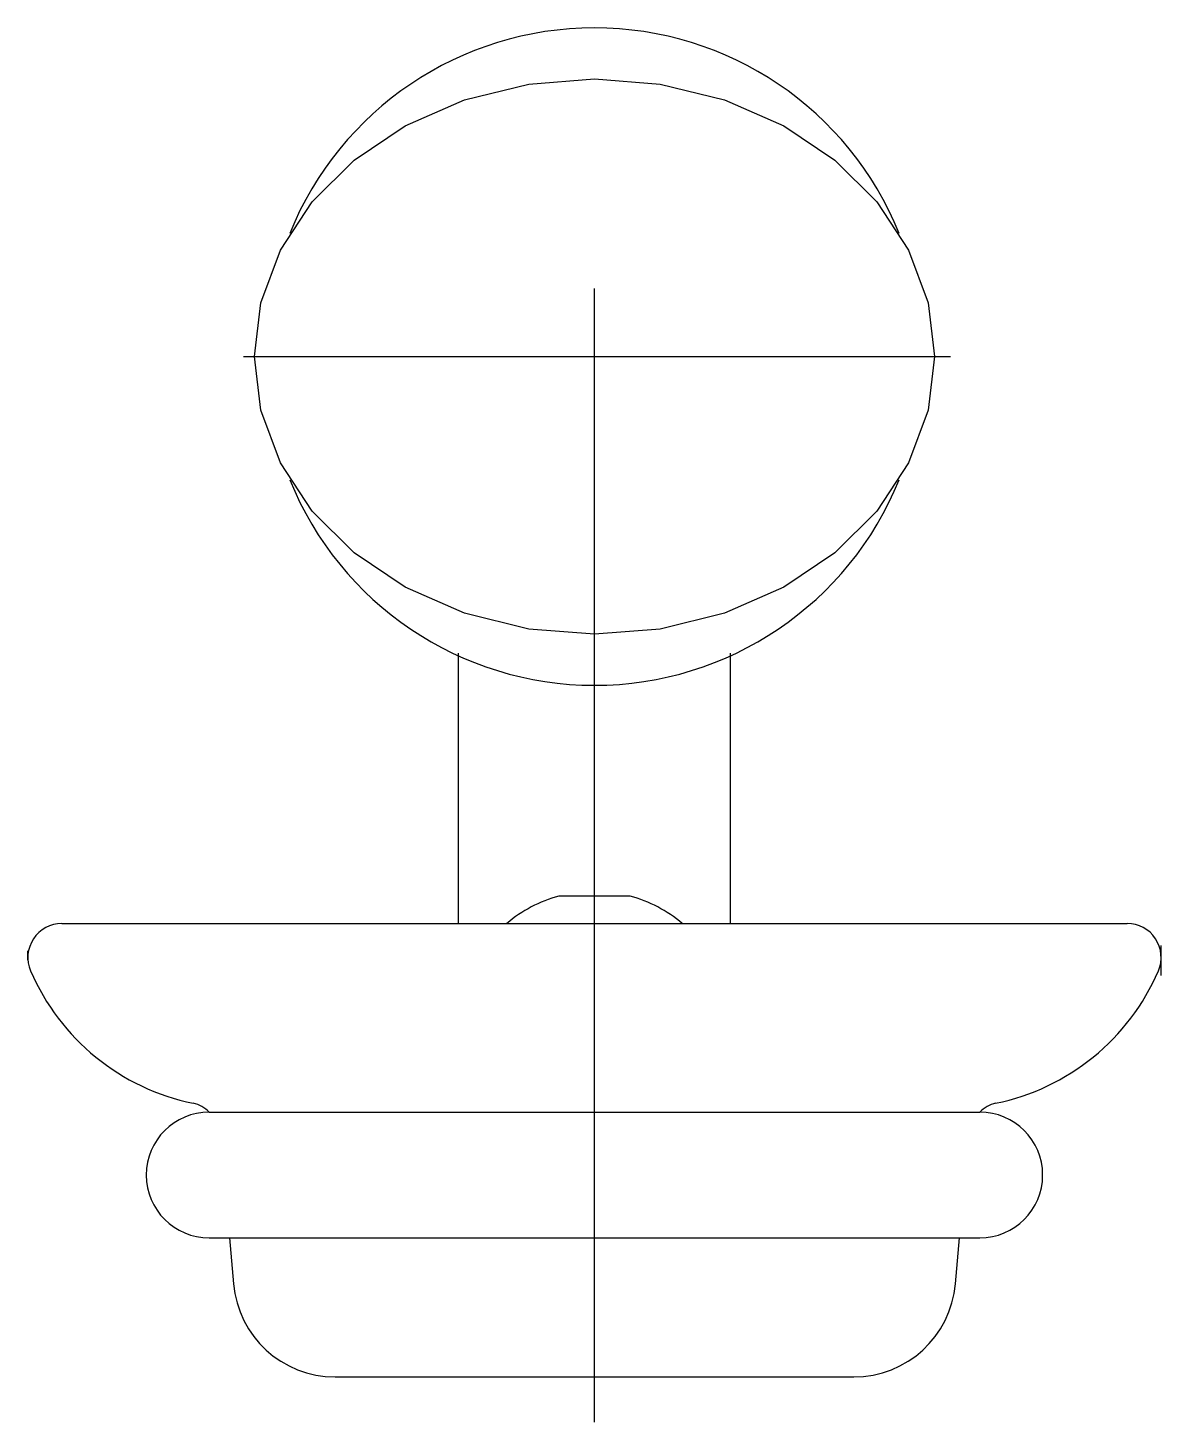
# Model space of a CAD drawing. Extents: x -0.789 to -0.689, y 402.086 to 402.209.
import ezdxf

# ---------------------------------------------------------------- set-up
doc = ezdxf.new("R2010")
doc.units = 0
doc.header["$LTSCALE"] = 0.2
doc.header["$MEASUREMENT"] = 0
doc.linetypes.add('AXES', pattern=[0.54, 0.3, -0.08, 0.08, -0.08])
doc.linetypes.add('CONTINU', pattern=[0])
doc.layers.get('0').update_dxf_attribs({"linetype": 'CONTINUOUS'})
doc.layers.add('DECA_EIXOS', color=5, linetype='AXES')

msp = doc.modelspace()

# ---------------------------------------------------------------- linework, layer by layer
at = {"linetype": 'CONTINU'}
for points in [[(-0.712, 402.19102, 0.674352), (-0.76577, 402.19102)], [(-0.76577, 402.16929, 0.674346), (-0.712, 402.16929)], [(-0.74203, 402.13256, 0.109305), (-0.74662, 402.13015)], [(-0.73114, 402.13015, 0.109305), (-0.73573, 402.13256)], [(-0.78588, 402.13015, 0.539194), (-0.78863, 402.12596)], [(-0.68913, 402.12597, 0.539197), (-0.69189, 402.13015)], [(-0.78863, 402.12596, 0.245322), (-0.77428, 402.11429)], [(-0.70349, 402.11429, 0.245384), (-0.68913, 402.12597)], [(-0.77288, 402.11351, 1), (-0.77288, 402.10241)], [(-0.77288, 402.11351, 0.14197), (-0.77428, 402.11429)], [(-0.70349, 402.11429, 0.141968), (-0.70489, 402.11351)], [(-0.70489, 402.10241, 1), (-0.70489, 402.11351)], [(-0.77073, 402.09837, 0.388977), (-0.76177, 402.09015)], [(-0.716, 402.09015, 0.388879), (-0.70703, 402.09837)]]:
    msp.add_lwpolyline(points, format="xyb", dxfattribs=at)
msp.add_lwpolyline([(-0.76888, 402.18015), (-0.76831, 402.18489), (-0.7666, 402.18953), (-0.76379, 402.1938), (-0.76009, 402.19748), (-0.7556, 402.2005), (-0.75036, 402.20279), (-0.74468, 402.20419), (-0.73888, 402.20465), (-0.73309, 402.20419), (-0.7274, 402.20279), (-0.72217, 402.2005), (-0.71767, 402.19748), (-0.71397, 402.1938), (-0.71117, 402.18953), (-0.70945, 402.18489), (-0.70889, 402.18015), (-0.70945, 402.17542), (-0.71117, 402.17078), (-0.71397, 402.16651), (-0.71767, 402.16283), (-0.72217, 402.15981), (-0.7274, 402.15752), (-0.73309, 402.15612), (-0.73888, 402.15566), (-0.74468, 402.15612), (-0.75036, 402.15752), (-0.7556, 402.15981), (-0.76009, 402.16283), (-0.76379, 402.16651), (-0.7666, 402.17078), (-0.76831, 402.17542)], close=True, dxfattribs=at)
for points in [[(-0.75088, 402.13015), (-0.75088, 402.154)], [(-0.72688, 402.13015), (-0.72688, 402.154)], [(-0.73573, 402.13256), (-0.74203, 402.13256)], [(-0.78588, 402.13015), (-0.69189, 402.13015)], [(-0.68889, 402.12556), (-0.68889, 402.1282)], [(-0.78888, 402.12692), (-0.78888, 402.12774)], [(-0.77288, 402.11351), (-0.70489, 402.11351)], [(-0.77288, 402.10241), (-0.70668, 402.10241)], [(-0.77108, 402.10241), (-0.77073, 402.09837)], [(-0.70703, 402.09837), (-0.70668, 402.10241)], [(-0.70668, 402.10241), (-0.70489, 402.10241)], [(-0.76177, 402.09015), (-0.716, 402.09015)]]:
    msp.add_lwpolyline(points, dxfattribs=at)
at = {"layer": 'DECA_EIXOS'}
for points in [[(-0.73888, 402.08616), (-0.73888, 402.20915)], [(-0.76985, 402.18015), (-0.70746, 402.18015)]]:
    msp.add_lwpolyline(points, dxfattribs=at)

doc.saveas('drawing.dxf')
